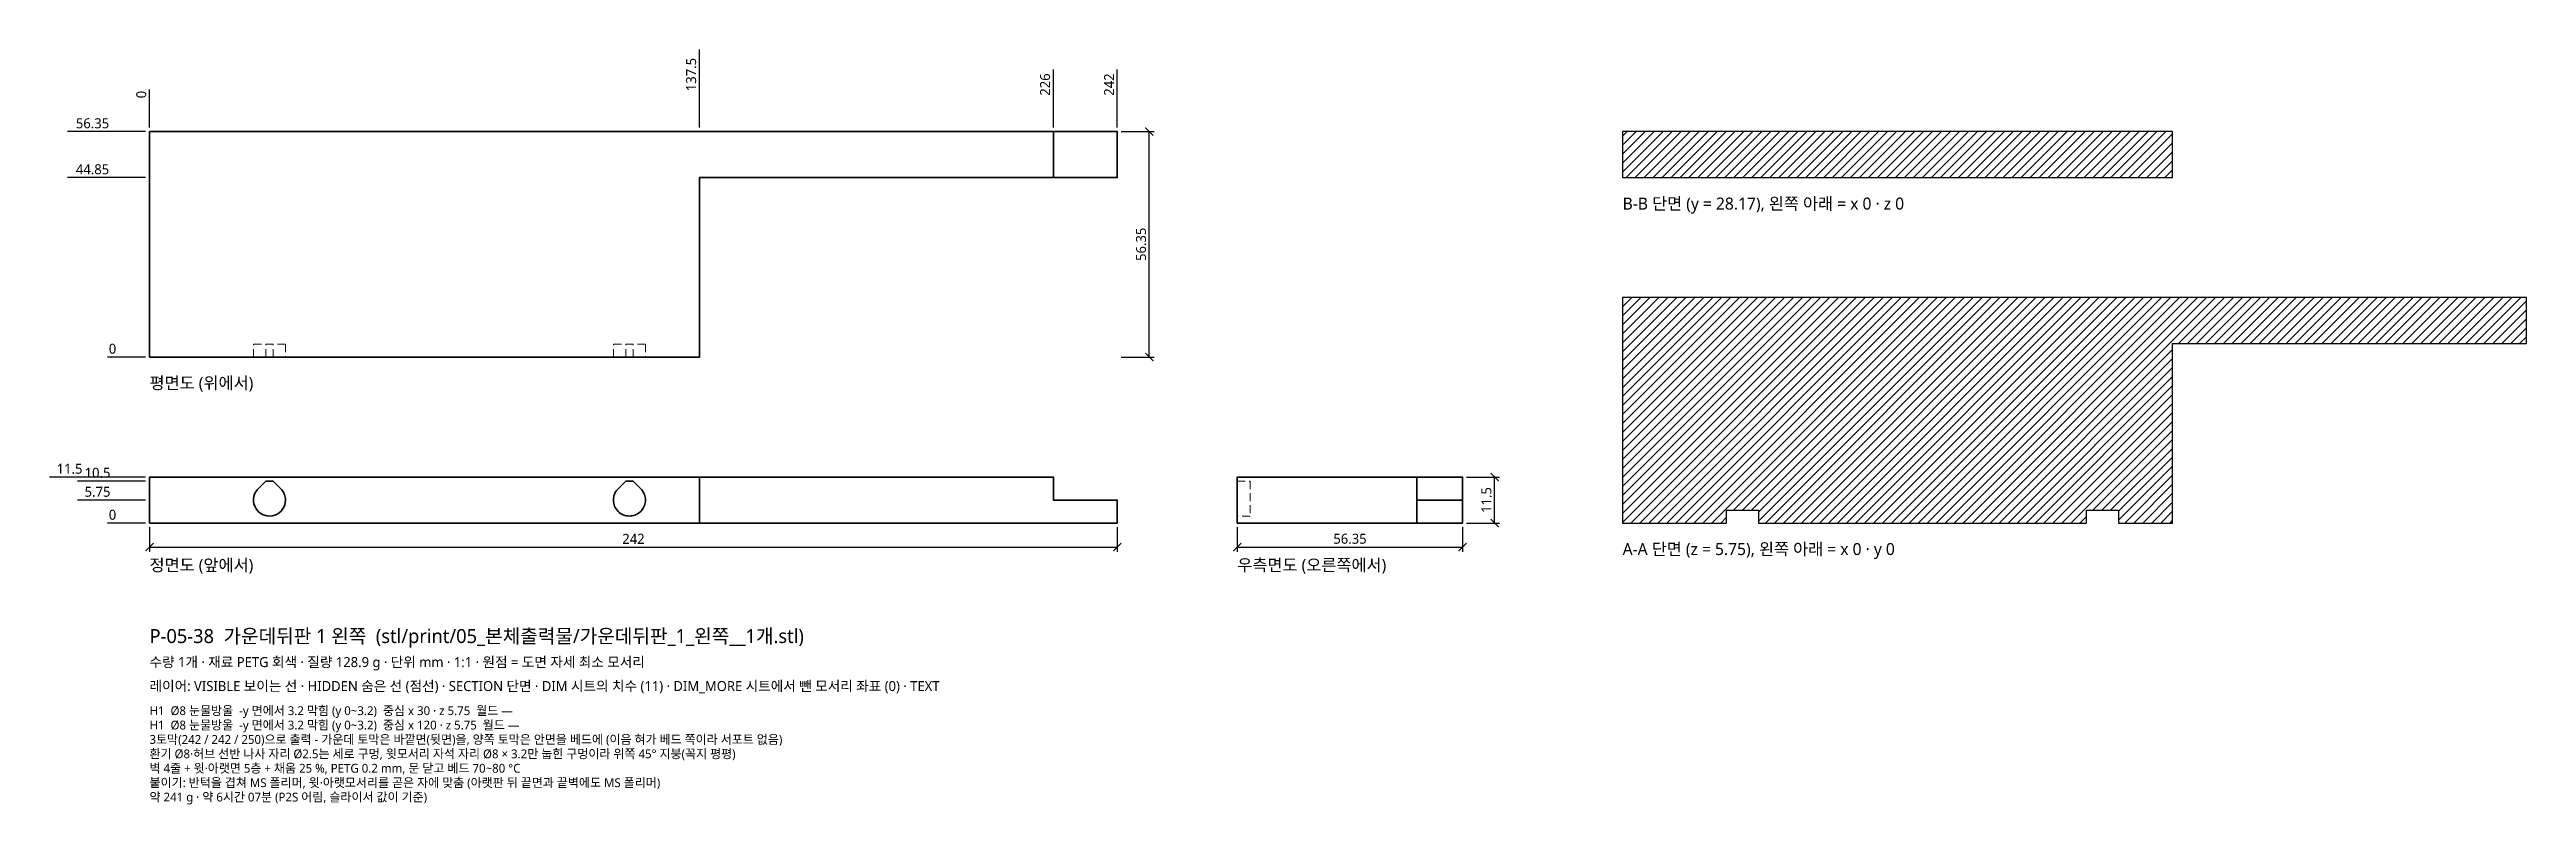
# Model space of a CAD drawing. Header units: millimetres. Extents: x -25 to 594, y -70 to 118.
import ezdxf

# ---------------------------------------------------------------- set-up
doc = ezdxf.new("R2010")
doc.units = ezdxf.units.MM
doc.linetypes.add('HIDDEN', pattern=[3, 2, -1])
for name, color, linetype, lineweight in [('DIM', 4, 'CONTINUOUS', 13), ('HIDDEN', 8, 'HIDDEN', 18), ('SECTION', 5, 'CONTINUOUS', 25), ('TEXT', 7, 'CONTINUOUS', 18), ('VISIBLE', 7, 'CONTINUOUS', 35)]:
    doc.layers.add(name, color=color, linetype=linetype, lineweight=lineweight)
doc.styles.add('KR', font='malgun.ttf')
doc.dimstyles.new('TOCCATA', dxfattribs={"dimtxt": 2.5, "dimasz": 2, "dimexe": 1.2, "dimexo": 1, "dimgap": 0.8, "dimtad": 1, "dimdsep": 46, "dimtxsty": 'KR', "dimblk": 'ARCHTICK', "dimcen": 2.5, "dimazin": 3, "dimtfac": 0.5, "dimtmove": 2, "dimatfit": 3})

# ---------------------------------------------------------------- blocks, each defined once
blk = doc.blocks.new('_ARCHTICK')
at = {"color": 0, "linetype": 'BYBLOCK', "const_width": 0.15}
blk.add_lwpolyline([(-0.5, -0.5), (0.5, 0.5)], dxfattribs=at)

msp = doc.modelspace()

# ---------------------------------------------------------------- hatches: boundary and pattern name
at = {"layer": 'SECTION'}
h = msp.add_hatch(dxfattribs=at)
h.set_pattern_fill('ANSI31', scale=0.5)
h.paths.add_polyline_path([(505.85, 97.85), (368.35, 97.85), (368.35, 86.35), (505.85, 86.35)])
h = msp.add_hatch(dxfattribs=at)
h.set_pattern_fill('ANSI31', scale=0.5)
h.paths.add_polyline_path([(394.35, 3.2), (402.35, 3.2), (402.35, 0), (484.35, 0), (484.35, 3.2), (492.35, 3.2), (492.35, 0), (505.85, 0), (505.85, 44.85), (594.35, 44.85), (594.35, 56.35), (368.35, 56.35), (368.35, 0), (394.35, 0)])

# ---------------------------------------------------------------- linework, layer by layer
at = {"layer": 'HIDDEN'}
for points in [[(26, 41.5), (26, 44.7), (34, 44.7), (34, 41.5)], [(29.093, 41.5), (29.093, 44.7)], [(30.907, 41.5), (30.907, 44.7)], [(116, 41.5), (116, 44.7), (124, 44.7), (124, 41.5)], [(119.093, 41.5), (119.093, 44.7)], [(120.907, 41.5), (120.907, 44.7)], [(272, 10.5), (275.2, 10.5), (275.2, 1.75), (272, 1.75)]]:
    msp.add_lwpolyline(points, dxfattribs=at)
at = {"layer": 'SECTION'}
for points in [[(505.85, 97.85), (368.35, 97.85), (368.35, 86.35), (505.85, 86.35)], [(394.35, 3.2), (402.35, 3.2), (402.35, 0), (484.35, 0), (484.35, 3.2), (492.35, 3.2), (492.35, 0), (505.85, 0), (505.85, 44.85), (594.35, 44.85), (594.35, 56.35), (368.35, 56.35), (368.35, 0), (394.35, 0)]]:
    msp.add_lwpolyline(points, close=True, dxfattribs=at)
at = {"layer": 'VISIBLE'}
for points in [[(0, 41.5), (0, 97.85), (242, 97.85), (242, 86.35), (137.5, 86.35), (137.5, 41.5), (0, 41.5)], [(226, 86.35), (226, 97.85)], [(0, 0), (0, 11.5), (226, 11.5), (226, 5.75), (242, 5.75), (242, 0), (0, 0)], [(26.536, 7.75), (26.723, 8.044), (26.936, 8.321), (27.172, 8.578), (29.093, 10.5), (30.907, 10.5), (32.828, 8.578), (33.064, 8.321), (33.277, 8.044), (33.464, 7.75), (33.625, 7.44), (33.759, 7.118), (33.864, 6.785), (33.939, 6.445), (33.985, 6.099), (34, 5.75)], [(116, 5.75), (116.015, 6.099), (116.061, 6.445), (116.136, 6.785), (116.241, 7.118), (116.375, 7.44), (116.536, 7.75), (116.723, 8.044), (116.936, 8.321), (117.172, 8.578), (119.093, 10.5), (120.907, 10.5), (122.828, 8.578), (123.064, 8.321), (123.277, 8.044), (123.464, 7.75), (123.625, 7.44), (123.759, 7.118), (123.864, 6.785), (123.939, 6.445), (123.985, 6.099), (124, 5.75), (123.985, 5.401), (123.939, 5.055), (123.864, 4.715), (123.759, 4.382), (123.625, 4.06), (123.464, 3.75), (123.277, 3.456), (123.064, 3.179), (122.828, 2.922), (122.571, 2.686), (122.294, 2.473), (122, 2.286), (121.69, 2.125), (121.368, 1.991), (121.035, 1.886), (120.695, 1.811), (120.349, 1.765), (120, 1.75)], [(137.5, 0), (137.5, 11.5)], [(272, 0), (272, 11.5), (328.35, 11.5), (328.35, 0), (272, 0)], [(316.85, 0), (316.85, 11.5)], [(316.85, 5.75), (328.35, 5.75)]]:
    msp.add_lwpolyline(points, dxfattribs=at)
for centre, start, end in [((30, 5.75), 150.000005, -0.000003), ((120, 5.75), 179.999971, -89.999968)]:
    msp.add_arc(centre, 4, start, end, dxfattribs=at)

# ---------------------------------------------------------------- texts
at = {"layer": 'TEXT', "style": 'KR'}
for s, height, p in [('B-B 단면 (y = 28.17), 왼쪽 아래 = x 0 · z 0', 3, (368.35, 78.35)), ('평면도 (위에서)', 3, (0, 33.5)), ('A-A 단면 (z = 5.75), 왼쪽 아래 = x 0 · y 0', 3, (368.35, -8)), ('정면도 (앞에서)', 3, (0, -12)), ('우측면도 (오른쪽에서)', 3, (272, -12)), ('P-05-38  가운데뒤판 1 왼쪽  (stl/print/05_본체출력물/가운데뒤판_1_왼쪽__1개.stl)', 3.5, (0, -30)), ('수량 1개 · 재료 PETG 회색 · 질량 128.9 g · 단위 mm · 1:1 · 원점 = 도면 자세 최소 모서리', 2.5, (0, -36)), ('레이어: VISIBLE 보이는 선 · HIDDEN 숨은 선 (점선) · SECTION 단면 · DIM 시트의 치수 (11) · DIM_MORE 시트에서 뺀 모서리 좌표 (0) · TEXT', 2.5, (0, -42)), ('H1  Ø8 눈물방울  -y 면에서 3.2 막힘 (y 0~3.2)  중심 x 30 · z 5.75  월드 —', 2.2, (0, -48)), ('H1  Ø8 눈물방울  -y 면에서 3.2 막힘 (y 0~3.2)  중심 x 120 · z 5.75  월드 —', 2.2, (0, -51.6)), ('3토막(242 / 242 / 250)으로 출력 - 가운데 토막은 바깥면(뒷면)을, 양쪽 토막은 안면을 베드에 (이음 혀가 베드 쪽이라 서포트 없음)', 2.2, (0, -55.2)), ('환기 Ø8·허브 선반 나사 자리 Ø2.5는 세로 구멍, 윗모서리 자석 자리 Ø8 × 3.2만 눕힌 구멍이라 위쪽 45° 지붕(꼭지 평평)', 2.2, (0, -58.8)), ('벽 4줄 + 윗·아랫면 5층 + 채움 25 %, PETG 0.2 mm, 문 닫고 베드 70~80 °C', 2.2, (0, -62.4)), ('붙이기: 반턱을 겹쳐 MS 폴리머, 윗·아랫모서리를 곧은 자에 맞춤 (아랫판 뒤 끝면과 끝벽에도 MS 폴리머)', 2.2, (0, -66)), ('약 241 g · 약 6시간 07분 (P2S 어림, 슬라이서 값이 기준)', 2.2, (0, -69.6))]:
    msp.add_text(s, height=height, dxfattribs=at).set_placement(p)

# ---------------------------------------------------------------- dimensions: what is measured, and where the dimension line sits
at = {"layer": 'DIM'}
for feature_location, offset, dtype, origin in [((137.5, 97.85), (0, 8), 1, (0, 41.5)), ((226, 97.85), (0, 8), 1, (0, 41.5)), ((242, 97.85), (0, 8), 1, (0, 41.5)), ((0, 97.849998474), (0, 8), 1, (0, 41.5)), ((0, 97.85), (-8, 0), 0, (0, 41.5)), ((0, 86.35), (-8, 0), 0, (0, 41.5)), ((0, 41.5), (-8, 0), 0, (0, 41.5)), ((0, 11.5), (-15, 0), 0, (0, 0)), ((0, 10.5), (-8, 0), 0, (0, 0)), ((0, 5.75), (-8, 0), 0, (0, 0)), ((0, 0), (-8, 0), 0, (0, 0))]:
    msp.add_ordinate_dim(feature_location=feature_location, offset=offset, dtype=dtype, origin=origin, dimstyle='TOCCATA', dxfattribs=at).render()
for base, p1, p2 in [((250, 41.5), (242, 41.5), (242, 97.85)), ((336.35, 0), (328.35, 0), (328.35, 11.5))]:
    msp.add_linear_dim(base=base, p1=p1, p2=p2, angle=90, dimstyle='TOCCATA', dxfattribs=at).render()
for base, p1, p2 in [((0, -6), (0, 0), (242, 0)), ((272, -6), (272, 0), (328.35, 0))]:
    msp.add_linear_dim(base=base, p1=p1, p2=p2, dimstyle='TOCCATA', dxfattribs=at).render()

doc.saveas('drawing.dxf')
